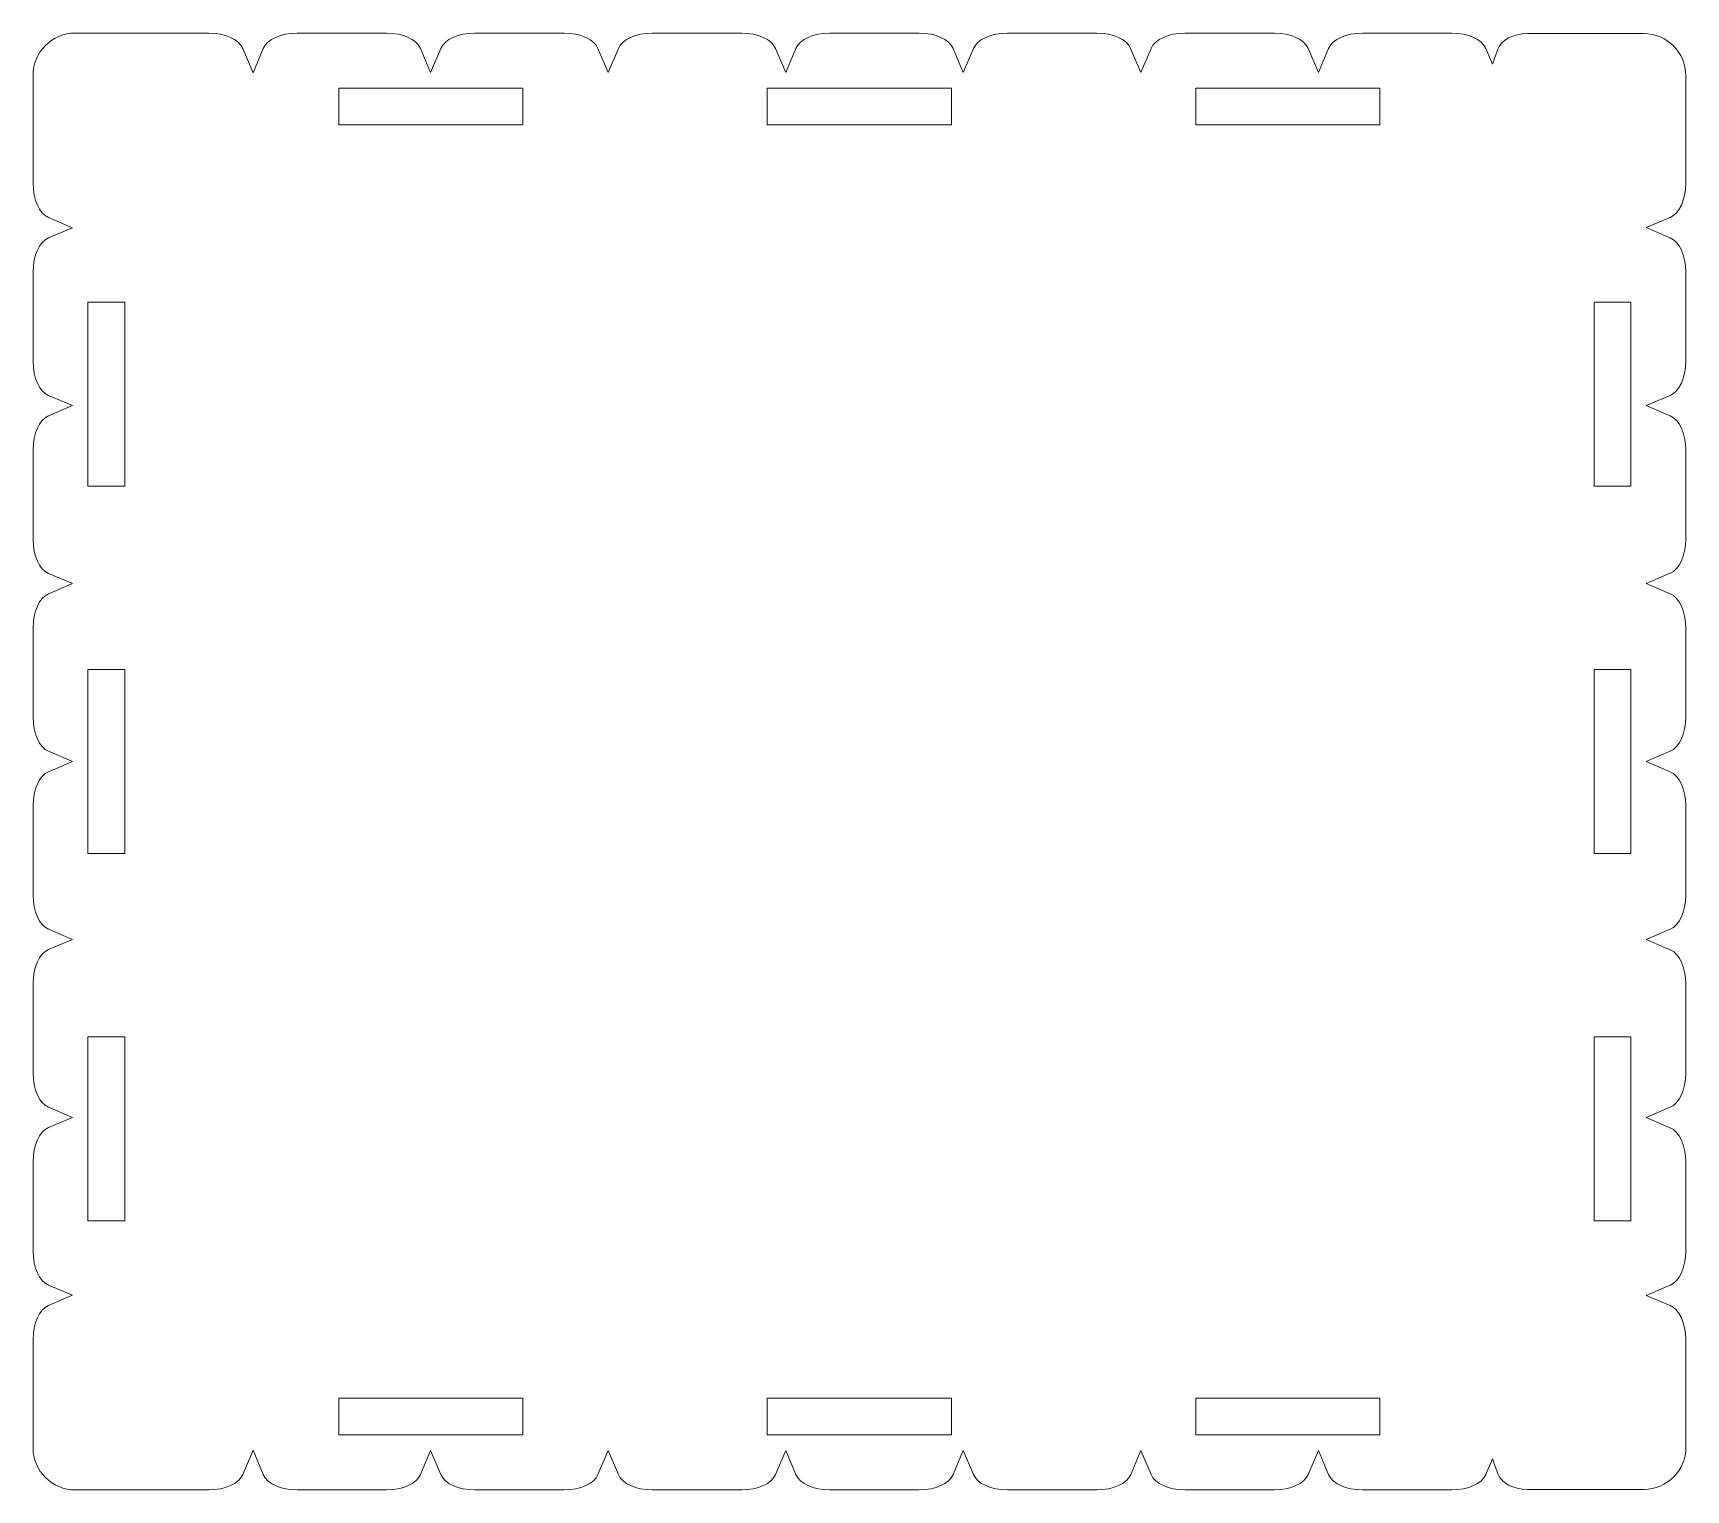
# Model space of a CAD drawing. Header units: centimetres. Extents: x -46.6 to 47.1, y -34.6 to 34.6.
# Drawn here: x -18.55 to 8.45, y -34.44 to -10.64 of the extents above; entities that cross this region are included whole.
import ezdxf

# ---------------------------------------------------------------- set-up
doc = ezdxf.new("R2010")
doc.units = ezdxf.units.CM
doc.header["$MEASUREMENT"] = 0
doc.layers.add('layer 1', color=7, linetype='Continuous')

msp = doc.modelspace()

# ---------------------------------------------------------------- linework, layer by layer
at = {"layer": 'layer 1', "lineweight": 9}
for points, knots in [([(-17.89846, -31.26148), (-17.89846, -31.26148), (-18.29124, -31.0948), (-18.29124, -31.0948), (-18.29124, -31.0948), (-18.4424, -31.03062), (-18.54522, -30.80614), (-18.54522, -30.5402), (-18.54522, -30.5402), (-18.54522, -30.5402), (-18.54522, -29.076), (-18.54522, -29.076), (-18.54522, -29.076), (-18.54522, -28.81008), (-18.4424, -28.58554), (-18.29122, -28.52142), (-18.29122, -28.52142), (-18.29122, -28.52142), (-17.89846, -28.35478), (-17.89846, -28.35478), (-17.89846, -28.35478), (-17.89846, -28.35478), (-18.29124, -28.18812), (-18.29124, -28.18812), (-18.29124, -28.18812), (-18.4424, -28.12396), (-18.54522, -27.89944), (-18.54522, -27.6335), (-18.54522, -27.6335), (-18.54522, -27.6335), (-18.54522, -26.16932), (-18.54522, -26.16932), (-18.54522, -26.16932), (-18.54522, -25.9034), (-18.4424, -25.67886), (-18.29122, -25.61472), (-18.29122, -25.61472), (-18.29122, -25.61472), (-17.89846, -25.44808), (-17.89846, -25.44808), (-17.89846, -25.44808), (-17.89846, -25.44808), (-18.29124, -25.2814), (-18.29124, -25.2814), (-18.29124, -25.2814), (-18.4424, -25.21726), (-18.54522, -24.99274), (-18.54522, -24.72684), (-18.54522, -24.72684), (-18.54522, -24.72684), (-18.54522, -23.26264), (-18.54522, -23.26264), (-18.54522, -23.26264), (-18.54522, -22.9967), (-18.4424, -22.77216), (-18.29122, -22.70804), (-18.29122, -22.70804), (-18.29122, -22.70804), (-17.89846, -22.5414), (-17.89846, -22.5414), (-17.89846, -22.5414), (-17.89846, -22.5414), (-18.29124, -22.37474), (-18.29124, -22.37474), (-18.29124, -22.37474), (-18.4424, -22.31058), (-18.54522, -22.08604), (-18.54522, -21.82012), (-18.54522, -21.82012), (-18.54522, -21.82012), (-18.54522, -20.35594), (-18.54522, -20.35594), (-18.54522, -20.35594), (-18.54522, -20.09002), (-18.4424, -19.86546), (-18.29122, -19.80134), (-18.29122, -19.80134), (-18.29122, -19.80134), (-17.89846, -19.6347), (-17.89846, -19.6347), (-17.89846, -19.6347), (-17.89846, -19.6347), (-18.29124, -19.46802), (-18.29124, -19.46802), (-18.29124, -19.46802), (-18.4424, -19.40386), (-18.54522, -19.17936), (-18.54522, -18.91342), (-18.54522, -18.91342), (-18.54522, -18.91342), (-18.54522, -17.44922), (-18.54522, -17.44922), (-18.54522, -17.44922), (-18.54522, -17.1833), (-18.4424, -16.95876), (-18.29122, -16.89464), (-18.29122, -16.89464), (-18.29122, -16.89464), (-17.89846, -16.728), (-17.89846, -16.728), (-17.89846, -16.728), (-17.89846, -16.728), (-18.29124, -16.56134), (-18.29124, -16.56134), (-18.29124, -16.56134), (-18.4424, -16.49718), (-18.54522, -16.27266), (-18.54522, -16.00676), (-18.54522, -16.00676), (-18.54522, -16.00676), (-18.54522, -14.54256), (-18.54522, -14.54256), (-18.54522, -14.54256), (-18.54522, -14.2766), (-18.4424, -14.0521), (-18.29122, -13.98794), (-18.29122, -13.98794), (-18.29122, -13.98794), (-17.89848, -13.8213), (-17.89848, -13.8213), (-17.89848, -13.8213), (-17.89848, -13.8213), (-18.29124, -13.65464), (-18.29124, -13.65464), (-18.29124, -13.65464), (-18.4424, -13.59048), (-18.54522, -13.36596), (-18.54522, -13.10004), (-18.54522, -13.10004), (-18.54522, -13.10004), (-18.54522, -11.97184), (-18.54522, -11.97184), (-18.54522, -11.97184), (-18.54522, -11.97184), (-18.54522, -11.63586), (-18.54522, -11.63586), (-18.54522, -11.63586), (-18.54522, -11.63586), (-18.54522, -11.32956), (-18.54522, -11.32956), (-18.54522, -11.32956), (-18.54522, -10.95122), (-18.23568, -10.64168), (-17.85734, -10.64168), (-17.85734, -10.64168), (-17.85734, -10.64168), (-17.1441, -10.64168), (-17.1441, -10.64168), (-17.1441, -10.64168), (-17.1441, -10.64168), (-17.09794, -10.64168), (-17.09794, -10.64168), (-17.09794, -10.64168), (-17.09794, -10.64168), (-15.67602, -10.64168), (-15.67602, -10.64168), (-15.67602, -10.64168), (-15.40938, -10.64168), (-15.18428, -10.7445), (-15.11994, -10.89568), (-15.11994, -10.89568), (-15.11994, -10.89568), (-14.95234, -11.28962), (-14.95234, -11.28962), (-14.95234, -11.28962), (-14.95234, -11.28962), (-14.78558, -10.8957), (-14.78558, -10.8957), (-14.78558, -10.8957), (-14.72158, -10.7445), (-14.49754, -10.64168), (-14.2322, -10.64168), (-14.2322, -10.64168), (-14.2322, -10.64168), (-12.77128, -10.64168), (-12.77128, -10.64168), (-12.77128, -10.64168), (-12.50594, -10.64168), (-12.28192, -10.7445), (-12.2179, -10.89568), (-12.2179, -10.89568), (-12.2179, -10.89568), (-12.0516, -11.28844), (-12.0516, -11.28844), (-12.0516, -11.28844), (-12.0516, -11.28844), (-11.88534, -10.8957), (-11.88534, -10.8957), (-11.88534, -10.8957), (-11.82136, -10.7445), (-11.59732, -10.64168), (-11.33198, -10.64168), (-11.33198, -10.64168), (-11.33198, -10.64168), (-9.87104, -10.64168), (-9.87104, -10.64168), (-9.87104, -10.64168), (-9.6057, -10.64168), (-9.38168, -10.7445), (-9.31766, -10.89568), (-9.31766, -10.89568), (-9.31766, -10.89568), (-9.15138, -11.28844), (-9.15138, -11.28844), (-9.15138, -11.28844), (-9.15138, -11.28844), (-8.9851, -10.8957), (-8.9851, -10.8957), (-8.9851, -10.8957), (-8.92112, -10.7445), (-8.69708, -10.64168), (-8.43174, -10.64168), (-8.43174, -10.64168), (-8.43174, -10.64168), (-6.9708, -10.64168), (-6.9708, -10.64168), (-6.9708, -10.64168), (-6.70546, -10.64168), (-6.48146, -10.7445), (-6.41744, -10.89568), (-6.41744, -10.89568), (-6.41744, -10.89568), (-6.25114, -11.28844), (-6.25114, -11.28844), (-6.25114, -11.28844), (-6.25114, -11.28844), (-6.08488, -10.8957), (-6.08488, -10.8957), (-6.08488, -10.8957), (-6.02088, -10.7445), (-5.79684, -10.64168), (-5.5315, -10.64168), (-5.5315, -10.64168), (-5.5315, -10.64168), (-4.07058, -10.64168), (-4.07058, -10.64168), (-4.07058, -10.64168), (-3.80524, -10.64168), (-3.58122, -10.7445), (-3.5172, -10.89568), (-3.5172, -10.89568), (-3.5172, -10.89568), (-3.3509, -11.28844), (-3.3509, -11.28844), (-3.3509, -11.28844), (-3.3509, -11.28844), (-3.18464, -10.8957), (-3.18464, -10.8957), (-3.18464, -10.8957), (-3.12064, -10.7445), (-2.8966, -10.64168), (-2.63128, -10.64168), (-2.63128, -10.64168), (-2.63128, -10.64168), (-1.17034, -10.64168), (-1.17034, -10.64168), (-1.17034, -10.64168), (-0.905, -10.64168), (-0.68098, -10.7445), (-0.61696, -10.89568), (-0.61696, -10.89568), (-0.61696, -10.89568), (-0.45068, -11.28844), (-0.45068, -11.28844), (-0.45068, -11.28844), (-0.45068, -11.28844), (-0.2844, -10.8957), (-0.2844, -10.8957), (-0.2844, -10.8957), (-0.22042, -10.7445), (0.00362, -10.64168), (0.26896, -10.64168), (0.26896, -10.64168), (0.26896, -10.64168), (1.7299, -10.64168), (1.7299, -10.64168), (1.7299, -10.64168), (1.99524, -10.64168), (2.21924, -10.7445), (2.28326, -10.89568), (2.28326, -10.89568), (2.28326, -10.89568), (2.44956, -11.28844), (2.44956, -11.28844), (2.44956, -11.28844), (2.44956, -11.28844), (2.61582, -10.8957), (2.61582, -10.8957), (2.61582, -10.8957), (2.67982, -10.7445), (2.90386, -10.64168), (3.1692, -10.64168), (3.1692, -10.64168), (3.1692, -10.64168), (4.63014, -10.64168), (4.63014, -10.64168), (4.63014, -10.64168), (4.89546, -10.64168), (5.11948, -10.7445), (5.1835, -10.89568), (5.1835, -10.89568), (5.1835, -10.89568), (5.29152, -11.1508), (5.29152, -11.1508), (5.29152, -11.1508), (5.29152, -11.1508), (5.38226, -10.90388), (5.38226, -10.90388), (5.38226, -10.90388), (5.4378, -10.75268), (5.63228, -10.64986), (5.8626, -10.64986), (5.8626, -10.64986), (5.8626, -10.64986), (7.00298, -10.64986), (7.00298, -10.64986), (7.00298, -10.64986), (7.00298, -10.64986), (7.13076, -10.64986), (7.13076, -10.64986), (7.13076, -10.64986), (7.13076, -10.64986), (7.76238, -10.64986), (7.76238, -10.64986), (7.76238, -10.64986), (8.14072, -10.64986), (8.45026, -10.9594), (8.45026, -11.33774), (8.45026, -11.33774), (8.45026, -11.33774), (8.45026, -11.63344), (8.45026, -11.63344), (8.45026, -11.63344), (8.45026, -11.63344), (8.45026, -11.98002), (8.45026, -11.98002), (8.45026, -11.98002), (8.45026, -11.98002), (8.45026, -13.09798), (8.45026, -13.09798), (8.45026, -13.09798), (8.45026, -13.36396), (8.34744, -13.58852), (8.19626, -13.6527), (8.19626, -13.6527), (8.19626, -13.6527), (7.8035, -13.8194), (7.8035, -13.8194), (7.8035, -13.8194), (7.8035, -13.8194), (8.19624, -13.98606), (8.19624, -13.98606), (8.19624, -13.98606), (8.34744, -14.05022), (8.45026, -14.27482), (8.45026, -14.54082), (8.45026, -14.54082), (8.45026, -14.54082), (8.45026, -16.00532), (8.45026, -16.00532), (8.45026, -16.00532), (8.45026, -16.27132), (8.34744, -16.49588), (8.19626, -16.56006), (8.19626, -16.56006), (8.19626, -16.56006), (7.8035, -16.72676), (7.8035, -16.72676), (7.8035, -16.72676), (7.8035, -16.72676), (8.19624, -16.89344), (8.19624, -16.89344), (8.19624, -16.89344), (8.34744, -16.95756), (8.45026, -17.18216), (8.45026, -17.44814), (8.45026, -17.44814), (8.45026, -17.44814), (8.45026, -18.91268), (8.45026, -18.91268), (8.45026, -18.91268), (8.45026, -19.17866), (8.34744, -19.40324), (8.19626, -19.46742), (8.19626, -19.46742), (8.19626, -19.46742), (7.80348, -19.63412), (7.80348, -19.63412), (7.80348, -19.63412), (7.80348, -19.63412), (8.19624, -19.8008), (8.19624, -19.8008), (8.19624, -19.8008), (8.34744, -19.86494), (8.45026, -20.08954), (8.45026, -20.35552), (8.45026, -20.35552), (8.45026, -20.35552), (8.45026, -21.82004), (8.45026, -21.82004), (8.45026, -21.82004), (8.45026, -22.08604), (8.34744, -22.3106), (8.19626, -22.37476), (8.19626, -22.37476), (8.19626, -22.37476), (7.80348, -22.54146), (7.80348, -22.54146), (7.80348, -22.54146), (7.80348, -22.54146), (8.19624, -22.70814), (8.19624, -22.70814), (8.19624, -22.70814), (8.34744, -22.7723), (8.45026, -22.99688), (8.45026, -23.26288), (8.45026, -23.26288), (8.45026, -23.26288), (8.45026, -24.72738), (8.45026, -24.72738), (8.45026, -24.72738), (8.45026, -24.99336), (8.34744, -25.21794), (8.19626, -25.28212), (8.19626, -25.28212), (8.19626, -25.28212), (7.80348, -25.44882), (7.80348, -25.44882), (7.80348, -25.44882), (7.80348, -25.44882), (8.19624, -25.6155), (8.19624, -25.6155), (8.19624, -25.6155), (8.34744, -25.67966), (8.45026, -25.90426), (8.45026, -26.17022), (8.45026, -26.17022), (8.45026, -26.17022), (8.45026, -27.63476), (8.45026, -27.63476), (8.45026, -27.63476), (8.45026, -27.90074), (8.34744, -28.12532), (8.19626, -28.18948), (8.19626, -28.18948), (8.19626, -28.18948), (7.8035, -28.35618), (7.8035, -28.35618), (7.8035, -28.35618), (7.8035, -28.35618), (8.19624, -28.52288), (8.19624, -28.52288), (8.19624, -28.52288), (8.34744, -28.587), (8.45026, -28.81158), (8.45026, -29.07758), (8.45026, -29.07758), (8.45026, -29.07758), (8.45026, -30.5421), (8.45026, -30.5421), (8.45026, -30.5421), (8.45026, -30.8081), (8.34744, -31.03266), (8.19626, -31.09684), (8.19626, -31.09684), (8.19626, -31.09684), (7.8035, -31.26352), (7.8035, -31.26352), (7.8035, -31.26352), (7.8035, -31.26352), (8.19624, -31.4302), (8.19624, -31.4302), (8.19624, -31.4302), (8.34744, -31.49436), (8.45026, -31.71896), (8.45026, -31.98494), (8.45026, -31.98494), (8.45026, -31.98494), (8.45026, -33.04246), (8.45026, -33.04246), (8.45026, -33.04246), (8.45196, -33.06214), (8.4529, -33.08204), (8.4529, -33.10216), (8.4529, -33.10216), (8.4529, -33.10216), (8.4529, -33.74444), (8.4529, -33.74444), (8.4529, -33.74444), (8.4529, -34.12278), (8.14336, -34.43232), (7.76502, -34.43232), (7.76502, -34.43232), (7.76502, -34.43232), (7.1309, -34.43232), (7.1309, -34.43232), (7.1309, -34.43232), (7.1309, -34.43232), (7.00562, -34.43232), (7.00562, -34.43232), (7.00562, -34.43232), (7.00562, -34.43232), (5.86278, -34.43232), (5.86278, -34.43232), (5.86278, -34.43232), (5.63244, -34.43232), (5.43798, -34.3295), (5.38242, -34.17832), (5.38242, -34.17832), (5.38242, -34.17832), (5.29168, -33.93138), (5.29168, -33.93138), (5.29168, -33.93138), (5.29168, -33.93138), (5.18366, -34.18652), (5.18366, -34.18652), (5.18366, -34.18652), (5.11964, -34.33768), (4.89564, -34.4405), (4.63028, -34.4405), (4.63028, -34.4405), (4.63028, -34.4405), (3.16936, -34.4405), (3.16936, -34.4405), (3.16936, -34.4405), (2.90402, -34.4405), (2.67998, -34.33768), (2.616, -34.1865), (2.616, -34.1865), (2.616, -34.1865), (2.44972, -33.79374), (2.44972, -33.79374), (2.44972, -33.79374), (2.44972, -33.79374), (2.28342, -34.18652), (2.28342, -34.18652), (2.28342, -34.18652), (2.2194, -34.33768), (1.9954, -34.4405), (1.73006, -34.4405), (1.73006, -34.4405), (1.73006, -34.4405), (0.26912, -34.4405), (0.26912, -34.4405), (0.26912, -34.4405), (0.00378, -34.4405), (-0.22026, -34.33768), (-0.28424, -34.1865), (-0.28424, -34.1865), (-0.28424, -34.1865), (-0.45052, -33.79374), (-0.45052, -33.79374), (-0.45052, -33.79374), (-0.45052, -33.79374), (-0.6168, -34.18652), (-0.6168, -34.18652), (-0.6168, -34.18652), (-0.68082, -34.33768), (-0.90484, -34.4405), (-1.17018, -34.4405), (-1.17018, -34.4405), (-1.17018, -34.4405), (-2.63112, -34.4405), (-2.63112, -34.4405), (-2.63112, -34.4405), (-2.89644, -34.4405), (-3.12048, -34.33768), (-3.18448, -34.1865), (-3.18448, -34.1865), (-3.18448, -34.1865), (-3.35076, -33.79374), (-3.35076, -33.79374), (-3.35076, -33.79374), (-3.35076, -33.79374), (-3.51704, -34.18652), (-3.51704, -34.18652), (-3.51704, -34.18652), (-3.58106, -34.33768), (-3.80506, -34.4405), (-4.0704, -34.4405), (-4.0704, -34.4405), (-4.0704, -34.4405), (-5.53134, -34.4405), (-5.53134, -34.4405), (-5.53134, -34.4405), (-5.79668, -34.4405), (-6.02072, -34.33768), (-6.0847, -34.1865), (-6.0847, -34.1865), (-6.0847, -34.1865), (-6.25098, -33.79374), (-6.25098, -33.79374), (-6.25098, -33.79374), (-6.25098, -33.79374), (-6.41726, -34.18652), (-6.41726, -34.18652), (-6.41726, -34.18652), (-6.48128, -34.33768), (-6.70532, -34.4405), (-6.97064, -34.4405), (-6.97064, -34.4405), (-6.97064, -34.4405), (-8.43158, -34.4405), (-8.43158, -34.4405), (-8.43158, -34.4405), (-8.6969, -34.4405), (-8.92096, -34.33768), (-8.98496, -34.1865), (-8.98496, -34.1865), (-8.98496, -34.1865), (-9.15122, -33.79372), (-9.15122, -33.79372), (-9.15122, -33.79372), (-9.15122, -33.79372), (-9.31752, -34.18652), (-9.31752, -34.18652), (-9.31752, -34.18652), (-9.38154, -34.33768), (-9.60554, -34.4405), (-9.87088, -34.4405), (-9.87088, -34.4405), (-9.87088, -34.4405), (-11.33182, -34.4405), (-11.33182, -34.4405), (-11.33182, -34.4405), (-11.59716, -34.4405), (-11.8212, -34.33768), (-11.88518, -34.1865), (-11.88518, -34.1865), (-11.88518, -34.1865), (-12.05144, -33.79374), (-12.05144, -33.79374), (-12.05144, -33.79374), (-12.05144, -33.79374), (-12.21774, -34.18652), (-12.21774, -34.18652), (-12.21774, -34.18652), (-12.28176, -34.33768), (-12.50578, -34.4405), (-12.7711, -34.4405), (-12.7711, -34.4405), (-12.7711, -34.4405), (-14.23204, -34.4405), (-14.23204, -34.4405), (-14.23204, -34.4405), (-14.4974, -34.4405), (-14.72142, -34.33768), (-14.78542, -34.1865), (-14.78542, -34.1865), (-14.78542, -34.1865), (-14.95218, -33.7926), (-14.95218, -33.7926), (-14.95218, -33.7926), (-14.95218, -33.7926), (-15.11978, -34.18652), (-15.11978, -34.18652), (-15.11978, -34.18652), (-15.18412, -34.33768), (-15.40924, -34.4405), (-15.67586, -34.4405), (-15.67586, -34.4405), (-15.67586, -34.4405), (-17.0787, -34.4405), (-17.0787, -34.4405), (-17.0787, -34.4405), (-17.0851, -34.44068), (-17.0915, -34.44078), (-17.09794, -34.44078), (-17.09794, -34.44078), (-17.09794, -34.44078), (-17.85734, -34.44078), (-17.85734, -34.44078), (-17.85734, -34.44078), (-18.23568, -34.44078), (-18.54522, -34.13124), (-18.54522, -33.7529), (-18.54522, -33.7529), (-18.54522, -33.7529), (-18.54522, -33.44688), (-18.54522, -33.44688), (-18.54522, -33.44688), (-18.54522, -33.44688), (-18.54522, -33.11062), (-18.54522, -33.11062), (-18.54522, -33.11062), (-18.54522, -33.11062), (-18.54522, -31.98272), (-18.54522, -31.98272), (-18.54522, -31.98272), (-18.54522, -31.71678), (-18.4424, -31.49224), (-18.29122, -31.42812), (-18.29122, -31.42812), (-18.29122, -31.42812), (-17.89846, -31.26148), (-17.89846, -31.26148)], [0, 0, 0, 0, 0.00571429, 0.00571429, 0.00571429, 0.00571429, 0.01142857, 0.01142857, 0.01142857, 0.01142857, 0.01714286, 0.01714286, 0.01714286, 0.01714286, 0.02285714, 0.02285714, 0.02285714, 0.02285714, 0.02857143, 0.02857143, 0.02857143, 0.02857143, 0.03428571, 0.03428571, 0.03428571, 0.03428571, 0.04, 0.04, 0.04, 0.04, 0.04571429, 0.04571429, 0.04571429, 0.04571429, 0.05142857, 0.05142857, 0.05142857, 0.05142857, 0.05714286, 0.05714286, 0.05714286, 0.05714286, 0.06285714, 0.06285714, 0.06285714, 0.06285714, 0.06857143, 0.06857143, 0.06857143, 0.06857143, 0.07428571, 0.07428571, 0.07428571, 0.07428571, 0.08, 0.08, 0.08, 0.08, 0.08571429, 0.08571429, 0.08571429, 0.08571429, 0.09142857, 0.09142857, 0.09142857, 0.09142857, 0.09714286, 0.09714286, 0.09714286, 0.09714286, 0.10285714, 0.10285714, 0.10285714, 0.10285714, 0.10857143, 0.10857143, 0.10857143, 0.10857143, 0.11428571, 0.11428571, 0.11428571, 0.11428571, 0.12, 0.12, 0.12, 0.12, 0.12571429, 0.12571429, 0.12571429, 0.12571429, 0.13142857, 0.13142857, 0.13142857, 0.13142857, 0.13714286, 0.13714286, 0.13714286, 0.13714286, 0.14285714, 0.14285714, 0.14285714, 0.14285714, 0.14857143, 0.14857143, 0.14857143, 0.14857143, 0.15428571, 0.15428571, 0.15428571, 0.15428571, 0.16, 0.16, 0.16, 0.16, 0.16571429, 0.16571429, 0.16571429, 0.16571429, 0.17142857, 0.17142857, 0.17142857, 0.17142857, 0.17714286, 0.17714286, 0.17714286, 0.17714286, 0.18285714, 0.18285714, 0.18285714, 0.18285714, 0.18857143, 0.18857143, 0.18857143, 0.18857143, 0.19428571, 0.19428571, 0.19428571, 0.19428571, 0.2, 0.2, 0.2, 0.2, 0.20571429, 0.20571429, 0.20571429, 0.20571429, 0.21142857, 0.21142857, 0.21142857, 0.21142857, 0.21714286, 0.21714286, 0.21714286, 0.21714286, 0.22285714, 0.22285714, 0.22285714, 0.22285714, 0.22857143, 0.22857143, 0.22857143, 0.22857143, 0.23428571, 0.23428571, 0.23428571, 0.23428571, 0.24, 0.24, 0.24, 0.24, 0.24571429, 0.24571429, 0.24571429, 0.24571429, 0.25142857, 0.25142857, 0.25142857, 0.25142857, 0.25714286, 0.25714286, 0.25714286, 0.25714286, 0.26285714, 0.26285714, 0.26285714, 0.26285714, 0.26857143, 0.26857143, 0.26857143, 0.26857143, 0.27428571, 0.27428571, 0.27428571, 0.27428571, 0.28, 0.28, 0.28, 0.28, 0.28571429, 0.28571429, 0.28571429, 0.28571429, 0.29142857, 0.29142857, 0.29142857, 0.29142857, 0.29714286, 0.29714286, 0.29714286, 0.29714286, 0.30285714, 0.30285714, 0.30285714, 0.30285714, 0.30857143, 0.30857143, 0.30857143, 0.30857143, 0.31428571, 0.31428571, 0.31428571, 0.31428571, 0.32, 0.32, 0.32, 0.32, 0.32571429, 0.32571429, 0.32571429, 0.32571429, 0.33142857, 0.33142857, 0.33142857, 0.33142857, 0.33714286, 0.33714286, 0.33714286, 0.33714286, 0.34285714, 0.34285714, 0.34285714, 0.34285714, 0.34857143, 0.34857143, 0.34857143, 0.34857143, 0.35428571, 0.35428571, 0.35428571, 0.35428571, 0.36, 0.36, 0.36, 0.36, 0.36571429, 0.36571429, 0.36571429, 0.36571429, 0.37142857, 0.37142857, 0.37142857, 0.37142857, 0.37714286, 0.37714286, 0.37714286, 0.37714286, 0.38285714, 0.38285714, 0.38285714, 0.38285714, 0.38857143, 0.38857143, 0.38857143, 0.38857143, 0.39428571, 0.39428571, 0.39428571, 0.39428571, 0.4, 0.4, 0.4, 0.4, 0.40571429, 0.40571429, 0.40571429, 0.40571429, 0.41142857, 0.41142857, 0.41142857, 0.41142857, 0.41714286, 0.41714286, 0.41714286, 0.41714286, 0.42285714, 0.42285714, 0.42285714, 0.42285714, 0.42857143, 0.42857143, 0.42857143, 0.42857143, 0.43428571, 0.43428571, 0.43428571, 0.43428571, 0.44, 0.44, 0.44, 0.44, 0.44571429, 0.44571429, 0.44571429, 0.44571429, 0.45142857, 0.45142857, 0.45142857, 0.45142857, 0.45714286, 0.45714286, 0.45714286, 0.45714286, 0.46285714, 0.46285714, 0.46285714, 0.46285714, 0.46857143, 0.46857143, 0.46857143, 0.46857143, 0.47428571, 0.47428571, 0.47428571, 0.47428571, 0.48, 0.48, 0.48, 0.48, 0.48571429, 0.48571429, 0.48571429, 0.48571429, 0.49142857, 0.49142857, 0.49142857, 0.49142857, 0.49714286, 0.49714286, 0.49714286, 0.49714286, 0.50285714, 0.50285714, 0.50285714, 0.50285714, 0.50857143, 0.50857143, 0.50857143, 0.50857143, 0.51428571, 0.51428571, 0.51428571, 0.51428571, 0.52, 0.52, 0.52, 0.52, 0.52571429, 0.52571429, 0.52571429, 0.52571429, 0.53142857, 0.53142857, 0.53142857, 0.53142857, 0.53714286, 0.53714286, 0.53714286, 0.53714286, 0.54285714, 0.54285714, 0.54285714, 0.54285714, 0.54857143, 0.54857143, 0.54857143, 0.54857143, 0.55428571, 0.55428571, 0.55428571, 0.55428571, 0.56, 0.56, 0.56, 0.56, 0.56571429, 0.56571429, 0.56571429, 0.56571429, 0.57142857, 0.57142857, 0.57142857, 0.57142857, 0.57714286, 0.57714286, 0.57714286, 0.57714286, 0.58285714, 0.58285714, 0.58285714, 0.58285714, 0.58857143, 0.58857143, 0.58857143, 0.58857143, 0.59428571, 0.59428571, 0.59428571, 0.59428571, 0.6, 0.6, 0.6, 0.6, 0.60571429, 0.60571429, 0.60571429, 0.60571429, 0.61142857, 0.61142857, 0.61142857, 0.61142857, 0.61714286, 0.61714286, 0.61714286, 0.61714286, 0.62285714, 0.62285714, 0.62285714, 0.62285714, 0.62857143, 0.62857143, 0.62857143, 0.62857143, 0.63428571, 0.63428571, 0.63428571, 0.63428571, 0.64, 0.64, 0.64, 0.64, 0.64571429, 0.64571429, 0.64571429, 0.64571429, 0.65142857, 0.65142857, 0.65142857, 0.65142857, 0.65714286, 0.65714286, 0.65714286, 0.65714286, 0.66285714, 0.66285714, 0.66285714, 0.66285714, 0.66857143, 0.66857143, 0.66857143, 0.66857143, 0.67428571, 0.67428571, 0.67428571, 0.67428571, 0.68, 0.68, 0.68, 0.68, 0.68571429, 0.68571429, 0.68571429, 0.68571429, 0.69142857, 0.69142857, 0.69142857, 0.69142857, 0.69714286, 0.69714286, 0.69714286, 0.69714286, 0.70285714, 0.70285714, 0.70285714, 0.70285714, 0.70857143, 0.70857143, 0.70857143, 0.70857143, 0.71428571, 0.71428571, 0.71428571, 0.71428571, 0.72, 0.72, 0.72, 0.72, 0.72571429, 0.72571429, 0.72571429, 0.72571429, 0.73142857, 0.73142857, 0.73142857, 0.73142857, 0.73714286, 0.73714286, 0.73714286, 0.73714286, 0.74285714, 0.74285714, 0.74285714, 0.74285714, 0.74857143, 0.74857143, 0.74857143, 0.74857143, 0.75428571, 0.75428571, 0.75428571, 0.75428571, 0.76, 0.76, 0.76, 0.76, 0.76571429, 0.76571429, 0.76571429, 0.76571429, 0.77142857, 0.77142857, 0.77142857, 0.77142857, 0.77714286, 0.77714286, 0.77714286, 0.77714286, 0.78285714, 0.78285714, 0.78285714, 0.78285714, 0.78857143, 0.78857143, 0.78857143, 0.78857143, 0.79428571, 0.79428571, 0.79428571, 0.79428571, 0.8, 0.8, 0.8, 0.8, 0.80571429, 0.80571429, 0.80571429, 0.80571429, 0.81142857, 0.81142857, 0.81142857, 0.81142857, 0.81714286, 0.81714286, 0.81714286, 0.81714286, 0.82285714, 0.82285714, 0.82285714, 0.82285714, 0.82857143, 0.82857143, 0.82857143, 0.82857143, 0.83428571, 0.83428571, 0.83428571, 0.83428571, 0.84, 0.84, 0.84, 0.84, 0.84571429, 0.84571429, 0.84571429, 0.84571429, 0.85142857, 0.85142857, 0.85142857, 0.85142857, 0.85714286, 0.85714286, 0.85714286, 0.85714286, 0.86285714, 0.86285714, 0.86285714, 0.86285714, 0.86857143, 0.86857143, 0.86857143, 0.86857143, 0.87428571, 0.87428571, 0.87428571, 0.87428571, 0.88, 0.88, 0.88, 0.88, 0.88571429, 0.88571429, 0.88571429, 0.88571429, 0.89142857, 0.89142857, 0.89142857, 0.89142857, 0.89714286, 0.89714286, 0.89714286, 0.89714286, 0.90285714, 0.90285714, 0.90285714, 0.90285714, 0.90857143, 0.90857143, 0.90857143, 0.90857143, 0.91428571, 0.91428571, 0.91428571, 0.91428571, 0.92, 0.92, 0.92, 0.92, 0.92571429, 0.92571429, 0.92571429, 0.92571429, 0.93142857, 0.93142857, 0.93142857, 0.93142857, 0.93714286, 0.93714286, 0.93714286, 0.93714286, 0.94285714, 0.94285714, 0.94285714, 0.94285714, 0.94857143, 0.94857143, 0.94857143, 0.94857143, 0.95428571, 0.95428571, 0.95428571, 0.95428571, 0.96, 0.96, 0.96, 0.96, 0.96571429, 0.96571429, 0.96571429, 0.96571429, 0.97142857, 0.97142857, 0.97142857, 0.97142857, 0.97714286, 0.97714286, 0.97714286, 0.97714286, 0.98285714, 0.98285714, 0.98285714, 0.98285714, 0.98857143, 0.98857143, 0.98857143, 0.98857143, 1, 1, 1, 1]), ([(-13.55258, -11.54114), (-13.55258, -11.54114), (-10.54458, -11.54114), (-10.54458, -11.54114), (-10.54458, -11.54114), (-10.54458, -11.54114), (-10.54458, -12.14114), (-10.54458, -12.14114), (-10.54458, -12.14114), (-10.54458, -12.14114), (-13.55258, -12.14114), (-13.55258, -12.14114), (-13.55258, -12.14114), (-13.55258, -12.14114), (-13.55258, -11.54114), (-13.55258, -11.54114)], [0, 0, 0, 0, 0.2, 0.2, 0.2, 0.2, 0.4, 0.4, 0.4, 0.4, 0.6, 0.6, 0.6, 0.6, 1, 1, 1, 1]), ([(-6.55258, -11.54114), (-6.55258, -11.54114), (-3.54458, -11.54114), (-3.54458, -11.54114), (-3.54458, -11.54114), (-3.54458, -11.54114), (-3.54458, -12.14114), (-3.54458, -12.14114), (-3.54458, -12.14114), (-3.54458, -12.14114), (-6.55258, -12.14114), (-6.55258, -12.14114), (-6.55258, -12.14114), (-6.55258, -12.14114), (-6.55258, -11.54114), (-6.55258, -11.54114)], [0, 0, 0, 0, 0.2, 0.2, 0.2, 0.2, 0.4, 0.4, 0.4, 0.4, 0.6, 0.6, 0.6, 0.6, 1, 1, 1, 1]), ([(0.44742, -11.54114), (0.44742, -11.54114), (3.45542, -11.54114), (3.45542, -11.54114), (3.45542, -11.54114), (3.45542, -11.54114), (3.45542, -12.14114), (3.45542, -12.14114), (3.45542, -12.14114), (3.45542, -12.14114), (0.44742, -12.14114), (0.44742, -12.14114), (0.44742, -12.14114), (0.44742, -12.14114), (0.44742, -11.54114), (0.44742, -11.54114)], [0, 0, 0, 0, 0.2, 0.2, 0.2, 0.2, 0.4, 0.4, 0.4, 0.4, 0.6, 0.6, 0.6, 0.6, 1, 1, 1, 1]), ([(-17.64872, -18.04506), (-17.64872, -18.04506), (-17.64872, -15.03706), (-17.64872, -15.03706), (-17.64872, -15.03706), (-17.64872, -15.03706), (-17.04872, -15.03706), (-17.04872, -15.03706), (-17.04872, -15.03706), (-17.04872, -15.03706), (-17.04872, -18.04506), (-17.04872, -18.04506), (-17.04872, -18.04506), (-17.04872, -18.04506), (-17.64872, -18.04506), (-17.64872, -18.04506)], [0, 0, 0, 0, 0.2, 0.2, 0.2, 0.2, 0.4, 0.4, 0.4, 0.4, 0.6, 0.6, 0.6, 0.6, 1, 1, 1, 1]), ([(6.95128, -18.04506), (6.95128, -18.04506), (6.95128, -15.03706), (6.95128, -15.03706), (6.95128, -15.03706), (6.95128, -15.03706), (7.55128, -15.03706), (7.55128, -15.03706), (7.55128, -15.03706), (7.55128, -15.03706), (7.55128, -18.04506), (7.55128, -18.04506), (7.55128, -18.04506), (7.55128, -18.04506), (6.95128, -18.04506), (6.95128, -18.04506)], [0, 0, 0, 0, 0.2, 0.2, 0.2, 0.2, 0.4, 0.4, 0.4, 0.4, 0.6, 0.6, 0.6, 0.6, 1, 1, 1, 1]), ([(-17.64872, -24.04506), (-17.64872, -24.04506), (-17.64872, -21.03706), (-17.64872, -21.03706), (-17.64872, -21.03706), (-17.64872, -21.03706), (-17.04872, -21.03706), (-17.04872, -21.03706), (-17.04872, -21.03706), (-17.04872, -21.03706), (-17.04872, -24.04506), (-17.04872, -24.04506), (-17.04872, -24.04506), (-17.04872, -24.04506), (-17.64872, -24.04506), (-17.64872, -24.04506)], [0, 0, 0, 0, 0.2, 0.2, 0.2, 0.2, 0.4, 0.4, 0.4, 0.4, 0.6, 0.6, 0.6, 0.6, 1, 1, 1, 1]), ([(6.95128, -24.04506), (6.95128, -24.04506), (6.95128, -21.03706), (6.95128, -21.03706), (6.95128, -21.03706), (6.95128, -21.03706), (7.55128, -21.03706), (7.55128, -21.03706), (7.55128, -21.03706), (7.55128, -21.03706), (7.55128, -24.04506), (7.55128, -24.04506), (7.55128, -24.04506), (7.55128, -24.04506), (6.95128, -24.04506), (6.95128, -24.04506)], [0, 0, 0, 0, 0.2, 0.2, 0.2, 0.2, 0.4, 0.4, 0.4, 0.4, 0.6, 0.6, 0.6, 0.6, 1, 1, 1, 1]), ([(-17.64872, -30.04506), (-17.64872, -30.04506), (-17.64872, -27.03706), (-17.64872, -27.03706), (-17.64872, -27.03706), (-17.64872, -27.03706), (-17.04872, -27.03706), (-17.04872, -27.03706), (-17.04872, -27.03706), (-17.04872, -27.03706), (-17.04872, -30.04506), (-17.04872, -30.04506), (-17.04872, -30.04506), (-17.04872, -30.04506), (-17.64872, -30.04506), (-17.64872, -30.04506)], [0, 0, 0, 0, 0.2, 0.2, 0.2, 0.2, 0.4, 0.4, 0.4, 0.4, 0.6, 0.6, 0.6, 0.6, 1, 1, 1, 1]), ([(6.95128, -30.04506), (6.95128, -30.04506), (6.95128, -27.03706), (6.95128, -27.03706), (6.95128, -27.03706), (6.95128, -27.03706), (7.55128, -27.03706), (7.55128, -27.03706), (7.55128, -27.03706), (7.55128, -27.03706), (7.55128, -30.04506), (7.55128, -30.04506), (7.55128, -30.04506), (7.55128, -30.04506), (6.95128, -30.04506), (6.95128, -30.04506)], [0, 0, 0, 0, 0.2, 0.2, 0.2, 0.2, 0.4, 0.4, 0.4, 0.4, 0.6, 0.6, 0.6, 0.6, 1, 1, 1, 1]), ([(-13.55258, -32.9412), (-13.55258, -32.9412), (-10.54458, -32.9412), (-10.54458, -32.9412), (-10.54458, -32.9412), (-10.54458, -32.9412), (-10.54458, -33.5412), (-10.54458, -33.5412), (-10.54458, -33.5412), (-10.54458, -33.5412), (-13.55258, -33.5412), (-13.55258, -33.5412), (-13.55258, -33.5412), (-13.55258, -33.5412), (-13.55258, -32.9412), (-13.55258, -32.9412)], [0, 0, 0, 0, 0.2, 0.2, 0.2, 0.2, 0.4, 0.4, 0.4, 0.4, 0.6, 0.6, 0.6, 0.6, 1, 1, 1, 1]), ([(-6.55258, -32.9412), (-6.55258, -32.9412), (-3.54458, -32.9412), (-3.54458, -32.9412), (-3.54458, -32.9412), (-3.54458, -32.9412), (-3.54458, -33.5412), (-3.54458, -33.5412), (-3.54458, -33.5412), (-3.54458, -33.5412), (-6.55258, -33.5412), (-6.55258, -33.5412), (-6.55258, -33.5412), (-6.55258, -33.5412), (-6.55258, -32.9412), (-6.55258, -32.9412)], [0, 0, 0, 0, 0.2, 0.2, 0.2, 0.2, 0.4, 0.4, 0.4, 0.4, 0.6, 0.6, 0.6, 0.6, 1, 1, 1, 1]), ([(0.44742, -32.9412), (0.44742, -32.9412), (3.45542, -32.9412), (3.45542, -32.9412), (3.45542, -32.9412), (3.45542, -32.9412), (3.45542, -33.5412), (3.45542, -33.5412), (3.45542, -33.5412), (3.45542, -33.5412), (0.44742, -33.5412), (0.44742, -33.5412), (0.44742, -33.5412), (0.44742, -33.5412), (0.44742, -32.9412), (0.44742, -32.9412)], [0, 0, 0, 0, 0.2, 0.2, 0.2, 0.2, 0.4, 0.4, 0.4, 0.4, 0.6, 0.6, 0.6, 0.6, 1, 1, 1, 1])]:
    msp.add_open_spline(points, degree=3, knots=knots, dxfattribs=at)

doc.saveas('drawing.dxf')
